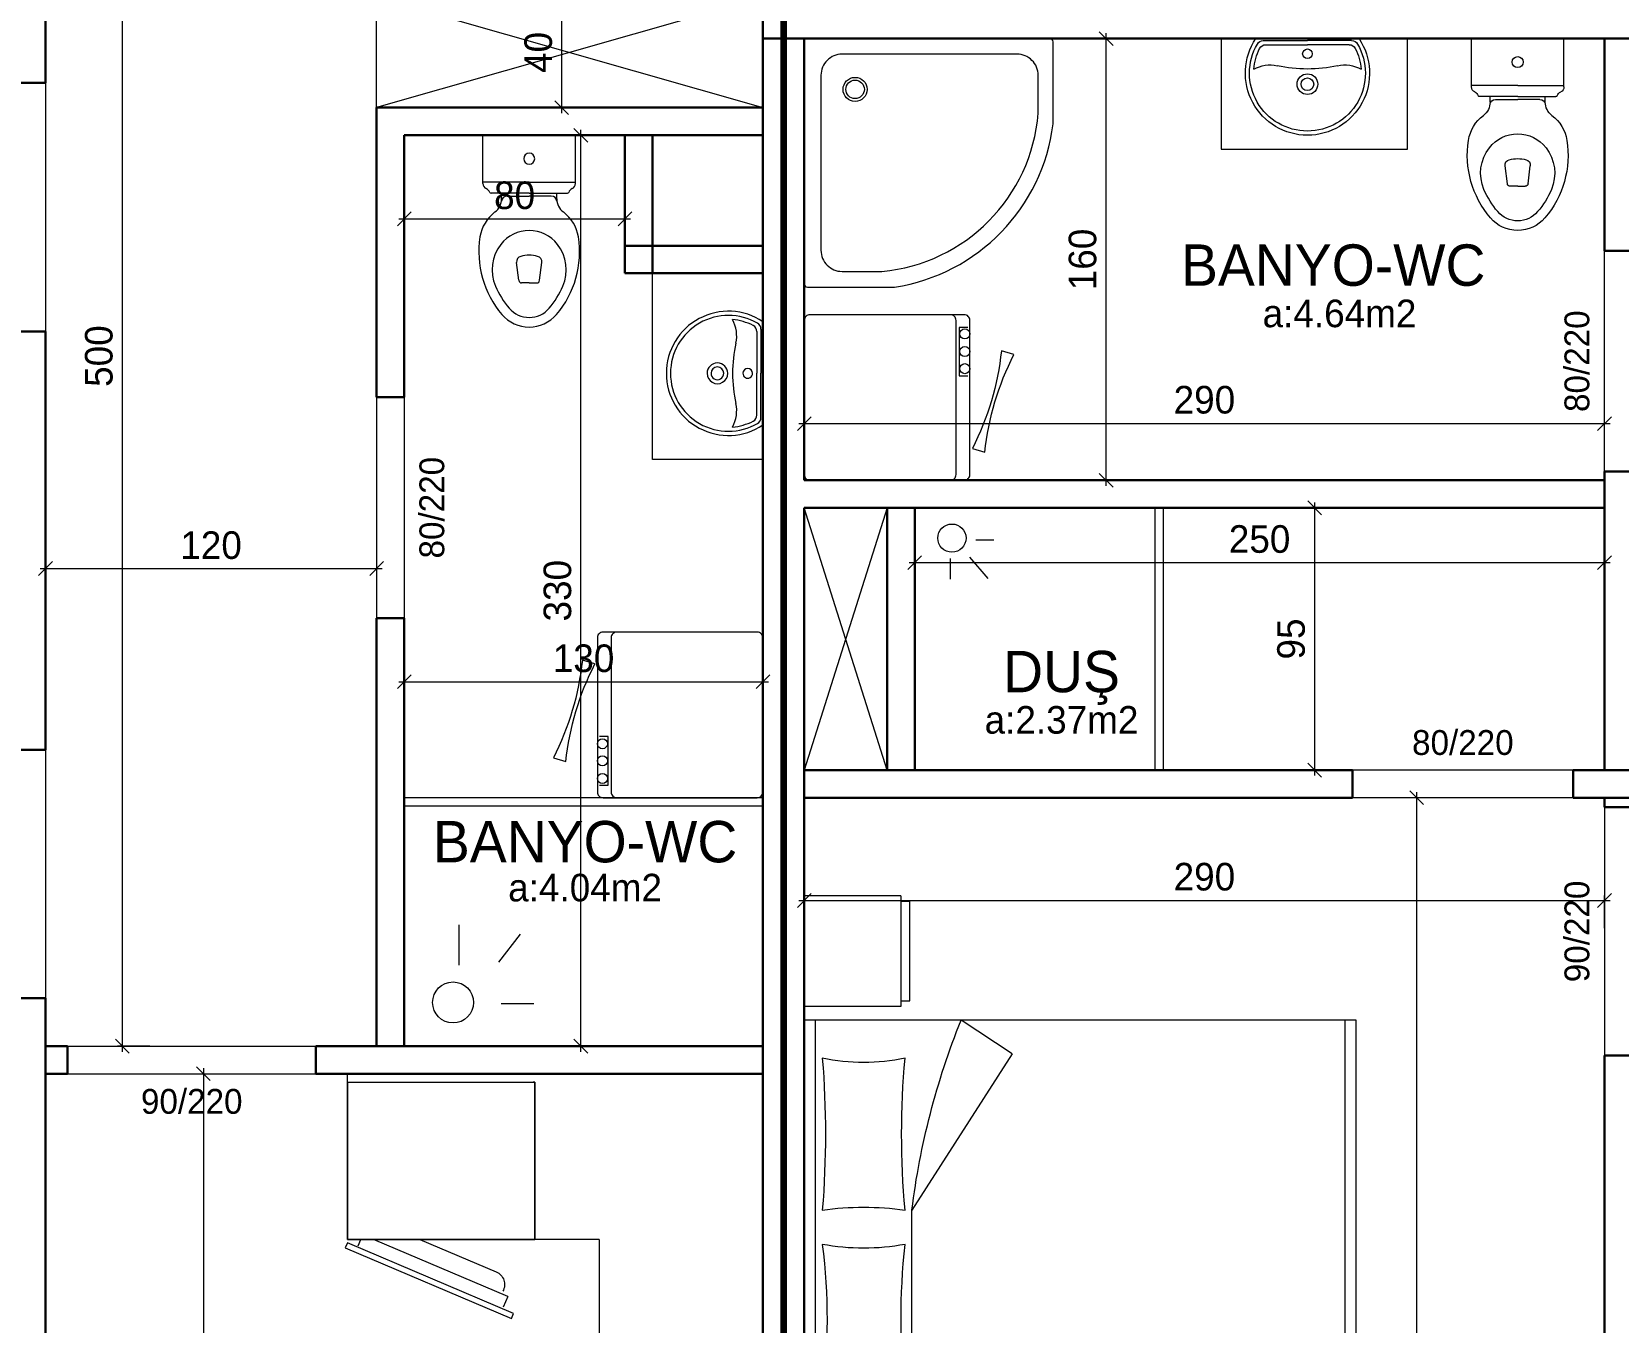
# Model space of a CAD drawing. Header units: centimetres. Extents: x 562865 to 1310255, y -148070 to 32737.
# Drawn here: x 621218 to 621793, y 17388 to 17856 of the extents above; entities that cross this region are included whole.
import ezdxf
from ezdxf.enums import TextEntityAlignment as Align

# ---------------------------------------------------------------- set-up
doc = ezdxf.new("R2010")
doc.units = ezdxf.units.CM
doc.header["$LTSCALE"] = 2.5
doc.layers.get('0').update_dxf_attribs({"color": 86})
for name, color, linetype in [('alan', 7, 'Continuous'), ('kapi-yazi', 7, 'Continuous'), ('mahal', 7, 'Continuous')]:
    doc.layers.add(name, color=color, linetype=linetype)
for name, color, linetype, lineweight in [('DUVAR', 4, 'Continuous', 30), ('duvar-kesim', 7, 'Continuous', 0), ('iç ölçü', 106, 'Continuous', 18), ('kolon', 1, 'Continuous', 53)]:
    doc.layers.add(name, color=color, linetype=linetype, lineweight=lineweight)
doc.styles.add('PINAR', font='comic.ttf')
doc.dimstyles.new('TEMİZ ÖLÇÜ', dxfattribs={"dimtxt": 10, "dimasz": 5, "dimexe": 1.8, "dimexo": 0.625, "dimgap": 3, "dimtad": 1, "dimdec": 0, "dimrnd": 0.5, "dimzin": 1, "dimdsep": 46, "dimtxsty": 'PINAR', "dimblk": 'OBLIQUE', "dimcen": 0.9, "dimdle": 2, "dimclrd": 256, "dimclre": 256, "dimclrt": 7, "dimadec": 0, "dimazin": 0, "dimtfac": 1, "dimtdec": 0, "dimtofl": 0, "dimtmove": 2, "dimatfit": 2, "dimfxl": 10, "dimfxlon": 1, "dimlwd": -1, "dimlwe": -1, "dimarcsym": 0})

# ---------------------------------------------------------------- blocks, each defined once
blk = doc.blocks.new('_Oblique')
at = {"color": 0, "linetype": 'ByBlock', "lineweight": -2}
blk.add_line((-0.5, -0.5), (0.5, 0.5), dxfattribs=at)
blk = doc.blocks.new('*D1349')
at = {"layer": 'Defpoints', "color": 0}
for p in [(621269.08, 17478.01), (621274.34, 17090.3), (621280.15, 17090.3)]:
    blk.add_point(p, dxfattribs=at)
at = {"layer": 'iç ölçü'}
for p, q in [((621280.15, 17480.01), (621280.15, 17088.3)), ((621270.15, 17478.01), (621281.95, 17478.01)), ((621274.96, 17090.3), (621281.95, 17090.3))]:
    blk.add_line(p, q, dxfattribs=at)
at = {"layer": 'iç ölçü', "linetype": 'ByBlock', "xscale": 5, "yscale": 5, "zscale": 5}
for p, rotation in [((621280.15, 17478.01), 90), ((621280.15, 17090.3), 270)]:
    blk.add_blockref('_Oblique', p, dxfattribs=dict(at, rotation=rotation))
at = {"layer": 'iç ölçü', "color": 7, "insert": (621271.79, 17284.16), "char_height": 10, "attachment_point": 5, "rotation": 90, "style": 'PINAR'}
blk.add_mtext('388', dxfattribs=at)
blk = doc.blocks.new('*D1405')
at = {"layer": 'Defpoints', "color": 0}
for p in [(621342.96, 17772.78), (621222.96, 17672.78), (621342.96, 17661.05)]:
    blk.add_point(p, dxfattribs=at)
at = {"layer": 'iç ölçü'}
for p, q in [((621222.96, 17671.05), (621222.96, 17659.25)), ((621342.96, 17671.05), (621342.96, 17659.25)), ((621220.96, 17661.05), (621344.96, 17661.05))]:
    blk.add_line(p, q, dxfattribs=at)
at = {"layer": 'iç ölçü', "linetype": 'ByBlock', "xscale": 5, "yscale": 5, "zscale": 5, "rotation": 180}
blk.add_blockref('_Oblique', (621222.96, 17661.05), dxfattribs=at)
at = {"layer": 'iç ölçü', "linetype": 'ByBlock', "xscale": 5, "yscale": 5, "zscale": 5}
blk.add_blockref('_Oblique', (621342.96, 17661.05), dxfattribs=at)
at = {"layer": 'iç ölçü', "color": 7, "insert": (621282.96, 17669.45), "char_height": 10, "attachment_point": 5, "style": 'PINAR'}
blk.add_mtext('120', dxfattribs=at)
blk = doc.blocks.new('*D1352')
at = {"layer": 'Defpoints', "color": 0}
for p in [(621404.59, 17818.01), (621416.95, 17818.01), (621404.59, 17488.01)]:
    blk.add_point(p, dxfattribs=at)
at = {"layer": 'iç ölçü'}
for p, q in [((621416.95, 17486.01), (621416.95, 17820.01)), ((621406.95, 17818.01), (621418.75, 17818.01)), ((621406.95, 17488.01), (621418.75, 17488.01))]:
    blk.add_line(p, q, dxfattribs=at)
at = {"layer": 'iç ölçü', "linetype": 'ByBlock', "xscale": 5, "yscale": 5, "zscale": 5}
for p, rotation in [((621416.95, 17818.01), 90), ((621416.95, 17488.01), 270)]:
    blk.add_blockref('_Oblique', p, dxfattribs=dict(at, rotation=rotation))
at = {"layer": 'iç ölçü', "color": 7, "insert": (621408.53, 17653.01), "char_height": 10, "attachment_point": 5, "rotation": 90, "style": 'PINAR'}
blk.add_mtext('330', dxfattribs=at)
blk = doc.blocks.new('*D1353')
at = {"layer": 'Defpoints', "color": 0}
for p in [(621352.96, 17621.96), (621482.96, 17621.96), (621482.96, 17620.04)]:
    blk.add_point(p, dxfattribs=at)
at = {"layer": 'iç ölçü'}
for p, q in [((621350.96, 17620.04), (621484.96, 17620.04)), ((621352.96, 17621.34), (621352.96, 17618.24)), ((621482.96, 17621.34), (621482.96, 17618.24))]:
    blk.add_line(p, q, dxfattribs=at)
at = {"layer": 'iç ölçü', "linetype": 'ByBlock', "xscale": 5, "yscale": 5, "zscale": 5, "rotation": 180}
blk.add_blockref('_Oblique', (621352.96, 17620.04), dxfattribs=at)
at = {"layer": 'iç ölçü', "linetype": 'ByBlock', "xscale": 5, "yscale": 5, "zscale": 5}
blk.add_blockref('_Oblique', (621482.96, 17620.04), dxfattribs=at)
at = {"layer": 'iç ölçü', "color": 7, "insert": (621417.96, 17628.47), "char_height": 10, "attachment_point": 5, "style": 'PINAR'}
blk.add_mtext('130', dxfattribs=at)
blk = doc.blocks.new('*D1354')
at = {"layer": 'Defpoints', "color": 0}
for p in [(621352.96, 17786.07), (621432.96, 17787.75), (621432.96, 17786.07)]:
    blk.add_point(p, dxfattribs=at)
at = {"layer": 'iç ölçü'}
for p, q in [((621350.96, 17787.75), (621434.96, 17787.75)), ((621352.96, 17786.69), (621352.96, 17789.55)), ((621432.96, 17786.69), (621432.96, 17789.55))]:
    blk.add_line(p, q, dxfattribs=at)
at = {"layer": 'iç ölçü', "linetype": 'ByBlock', "xscale": 5, "yscale": 5, "zscale": 5, "rotation": 180}
blk.add_blockref('_Oblique', (621352.96, 17787.75), dxfattribs=at)
at = {"layer": 'iç ölçü', "linetype": 'ByBlock', "xscale": 5, "yscale": 5, "zscale": 5}
blk.add_blockref('_Oblique', (621432.96, 17787.75), dxfattribs=at)
at = {"layer": 'iç ölçü', "color": 7, "insert": (621392.96, 17796.19), "char_height": 10, "attachment_point": 5, "style": 'PINAR'}
blk.add_mtext('80', dxfattribs=at)
blk = doc.blocks.new('*D1413')
at = {"layer": 'Defpoints', "color": 0}
for p in [(621787.96, 17540.76), (621497.96, 17535.49), (621787.96, 17465.49)]:
    blk.add_point(p, dxfattribs=at)
at = {"layer": 'iç ölçü'}
for p, q in [((621495.96, 17540.76), (621789.96, 17540.76)), ((621497.96, 17536.12), (621497.96, 17542.56)), ((621787.96, 17530.76), (621787.96, 17542.56))]:
    blk.add_line(p, q, dxfattribs=at)
at = {"layer": 'iç ölçü', "linetype": 'ByBlock', "xscale": 5, "yscale": 5, "zscale": 5, "rotation": 180}
blk.add_blockref('_Oblique', (621497.96, 17540.76), dxfattribs=at)
at = {"layer": 'iç ölçü', "linetype": 'ByBlock', "xscale": 5, "yscale": 5, "zscale": 5}
blk.add_blockref('_Oblique', (621787.96, 17540.76), dxfattribs=at)
at = {"layer": 'iç ölçü', "color": 7, "insert": (621642.96, 17549.34), "char_height": 10, "attachment_point": 5, "style": 'PINAR'}
blk.add_mtext('290', dxfattribs=at)
blk = doc.blocks.new('*D1414')
at = {"layer": 'Defpoints', "color": 0}
for p in [(621734.62, 17578.01), (621719.86, 17090.3), (621734.62, 17090.3)]:
    blk.add_point(p, dxfattribs=at)
at = {"layer": 'iç ölçü'}
for p, q in [((621729.86, 17578.01), (621718.06, 17578.01)), ((621719.86, 17580.01), (621719.86, 17088.3)), ((621729.86, 17090.3), (621718.06, 17090.3))]:
    blk.add_line(p, q, dxfattribs=at)
at = {"layer": 'iç ölçü', "linetype": 'ByBlock', "xscale": 5, "yscale": 5, "zscale": 5}
for p, rotation in [((621719.86, 17578.01), 90), ((621719.86, 17090.3), 270)]:
    blk.add_blockref('_Oblique', p, dxfattribs=dict(at, rotation=rotation))
at = {"layer": 'iç ölçü', "color": 7, "insert": (621711.4, 17334.16), "char_height": 10, "attachment_point": 5, "rotation": 90, "style": 'PINAR'}
blk.add_mtext('488', dxfattribs=at)
blk = doc.blocks.new('*D1420')
at = {"layer": 'Defpoints', "color": 0}
for p in [(621682.95, 17683.01), (621696.34, 17683.01), (621696.34, 17588.01)]:
    blk.add_point(p, dxfattribs=at)
at = {"layer": 'iç ölçü'}
for p, q in [((621692.95, 17683.01), (621681.15, 17683.01)), ((621682.95, 17586.01), (621682.95, 17685.01)), ((621692.95, 17588.01), (621681.15, 17588.01))]:
    blk.add_line(p, q, dxfattribs=at)
at = {"layer": 'iç ölçü', "linetype": 'ByBlock', "xscale": 5, "yscale": 5, "zscale": 5}
for p, rotation in [((621682.95, 17683.01), 90), ((621682.95, 17588.01), 270)]:
    blk.add_blockref('_Oblique', p, dxfattribs=dict(at, rotation=rotation))
at = {"layer": 'iç ölçü', "color": 7, "insert": (621674.41, 17635.51), "char_height": 10, "attachment_point": 5, "rotation": 90, "style": 'PINAR'}
blk.add_mtext('95', dxfattribs=at)
blk = doc.blocks.new('*D1421')
at = {"layer": 'Defpoints', "color": 0}
for p in [(621537.96, 17661.58), (621787.96, 17663.2), (621787.96, 17661.58)]:
    blk.add_point(p, dxfattribs=at)
at = {"layer": 'iç ölçü'}
for p, q in [((621537.96, 17662.2), (621537.96, 17665)), ((621787.96, 17662.2), (621787.96, 17665)), ((621535.96, 17663.2), (621789.96, 17663.2))]:
    blk.add_line(p, q, dxfattribs=at)
at = {"layer": 'iç ölçü', "linetype": 'ByBlock', "xscale": 5, "yscale": 5, "zscale": 5, "rotation": 180}
blk.add_blockref('_Oblique', (621537.96, 17663.2), dxfattribs=at)
at = {"layer": 'iç ölçü', "linetype": 'ByBlock', "xscale": 5, "yscale": 5, "zscale": 5}
blk.add_blockref('_Oblique', (621787.96, 17663.2), dxfattribs=at)
at = {"layer": 'iç ölçü', "color": 7, "insert": (621662.96, 17671.67), "char_height": 10, "attachment_point": 5, "style": 'PINAR'}
blk.add_mtext('250', dxfattribs=at)
blk = doc.blocks.new('*D1357')
at = {"layer": 'Defpoints', "color": 0}
for p in [(621607.37, 17853.01), (621622.29, 17853.01), (621622.29, 17693.01)]:
    blk.add_point(p, dxfattribs=at)
at = {"layer": 'iç ölçü'}
for p, q in [((621607.37, 17691.01), (621607.37, 17855.01)), ((621617.37, 17853.01), (621605.57, 17853.01)), ((621617.37, 17693.01), (621605.57, 17693.01))]:
    blk.add_line(p, q, dxfattribs=at)
at = {"layer": 'iç ölçü', "linetype": 'ByBlock', "xscale": 5, "yscale": 5, "zscale": 5}
for p, rotation in [((621607.37, 17853.01), 90), ((621607.37, 17693.01), 270)]:
    blk.add_blockref('_Oblique', p, dxfattribs=dict(at, rotation=rotation))
at = {"layer": 'iç ölçü', "color": 7, "insert": (621598.85, 17773.01), "char_height": 10, "attachment_point": 5, "rotation": 90, "style": 'PINAR'}
blk.add_mtext('160', dxfattribs=at)
blk = doc.blocks.new('*D1358')
at = {"layer": 'Defpoints', "color": 0}
for p in [(621497.96, 17716.1), (621787.96, 17713.55), (621787.96, 17712.48)]:
    blk.add_point(p, dxfattribs=at)
at = {"layer": 'iç ölçü'}
for p, q in [((621495.96, 17713.55), (621789.96, 17713.55)), ((621497.96, 17715.48), (621497.96, 17711.75)), ((621787.96, 17713.11), (621787.96, 17715.35))]:
    blk.add_line(p, q, dxfattribs=at)
at = {"layer": 'iç ölçü', "linetype": 'ByBlock', "xscale": 5, "yscale": 5, "zscale": 5, "rotation": 180}
blk.add_blockref('_Oblique', (621497.96, 17713.55), dxfattribs=at)
at = {"layer": 'iç ölçü', "linetype": 'ByBlock', "xscale": 5, "yscale": 5, "zscale": 5}
blk.add_blockref('_Oblique', (621787.96, 17713.55), dxfattribs=at)
at = {"layer": 'iç ölçü', "color": 7, "insert": (621642.96, 17722.13), "char_height": 10, "attachment_point": 5, "style": 'PINAR'}
blk.add_mtext('290', dxfattribs=at)
blk = doc.blocks.new('*D1359')
at = {"layer": 'Defpoints', "color": 0}
for p in [(621397.91, 17868.01), (621397.91, 17828.01), (621409.99, 17828.01)]:
    blk.add_point(p, dxfattribs=at)
at = {"layer": 'iç ölçü'}
for p, q in [((621399.99, 17868.01), (621411.79, 17868.01)), ((621409.99, 17870.01), (621409.99, 17826.01)), ((621399.99, 17828.01), (621411.79, 17828.01))]:
    blk.add_line(p, q, dxfattribs=at)
at = {"layer": 'iç ölçü', "linetype": 'ByBlock', "xscale": 5, "yscale": 5, "zscale": 5}
for p, rotation in [((621409.99, 17868.01), 90), ((621409.99, 17828.01), 270)]:
    blk.add_blockref('_Oblique', p, dxfattribs=dict(at, rotation=rotation))
at = {"layer": 'iç ölçü', "color": 7, "insert": (621401.58, 17848.01), "char_height": 10, "attachment_point": 5, "rotation": 90, "style": 'PINAR'}
blk.add_mtext('40', dxfattribs=at)
blk = doc.blocks.new('C.Mak')
at = {"color": 8}
for p, q in [((25.69, -56.11), (8.15, -56.11)), ((8.15, -56.11), (8.15, -59.29)), ((25.69, -59.29), (25.69, -56.11))]:
    blk.add_line(p, q, dxfattribs=at)
blk.add_lwpolyline([(-27.67, 0, 0.414214), (-29.72, -2.05), (-29.72, -57.95, 0.414214), (-27.67, -60), (28.23, -60, 0.414214), (30.28, -57.95), (30.28, -2.05, 0.414214), (28.23, 0)], format="xyb", close=True)
blk.add_lwpolyline([(-29.72, -52.95, 0.414214), (-27.67, -55), (28.23, -55, 0.414214), (30.28, -52.95)], format="xyb")
blk.add_lwpolyline([(15.87, -75.96), (17.21, -71.43, -0.091234), (-18.18, -60.91), (-19.53, -65.44, -0.091234)], format="xyb", close=True, dxfattribs=at)
for centre in [(10.72, -58.18), (16.92, -58.18), (23.32, -58.18)]:
    blk.add_circle(centre, 1.82, dxfattribs=at)
blk = doc.blocks.new('Klozet-1')
for p, q in [((16.75, 0), (-16.75, 0)), ((16.75, -17.5), (16.75, 0)), ((-16.75, -17.5), (-16.75, 0)), ((0, -17), (-16.75, -17)), ((0, -17), (16.75, -17)), ((0, -21), (-13.8398, -21)), ((-10, -23), (-10, -21)), ((-8.0157, -22.0272), (0, -22.0272)), ((0, -21), (13.8397, -21)), ((8.0156, -22.0272), (0, -22.0272)), ((10, -23), (10, -21)), ((-3.7475, -52.5499), (-4.5772, -46.068)), ((3.7475, -52.5499), (4.5771, -46.068)), ((0, -53.5), (-2.7488, -53.5)), ((0, -53.5), (2.7487, -53.5))]:
    blk.add_line(p, q)
for centre, radius, start, end in [((0, -8.5), 2, 90, 270), ((0, -8.5), 2, 270, 90), ((-14.75, -17.5), 2, 180, 245.214224), ((-16.6366, -21.5854), 2.5, 21.212156, 65.214224), ((-13.8398, -20.5), 0.5, 201.212156, 270), ((-16, -23), 6, 306.869898, 0), ((-8.0157, -24.0272), 2, 90, 176.416678), ((8.0156, -24.0272), 2, 3.583322, 90), ((16, -23), 6, 180, 233.130102), ((13.8397, -20.5), 0.5, 270, 338.787844), ((16.6365, -21.5854), 2.5, 114.785776, 158.787844), ((14.75, -17.5), 2, 294.785776, 0), ((-4, -39), 14, 126.869898, 171.135952), ((4, -39), 14, 8.864048, 53.130102), ((0, -47.5), 13, 90, 142.16423), ((0, -47.5), 13, 37.83577, 90), ((16.7492, -42.2359), 35, 171.135952, 220.418686), ((1.5795, -48.7268), 15, 142.16423, 203.165473), ((-16.7492, -42.2359), 35, 319.581314, 8.864048), ((-1.5796, -48.7268), 15, 336.834527, 37.83577), ((-2.5933, -45.8141), 2, 103.10266, 187.293703), ((0.8071, -60.4236), 17, 92.721352, 103.10266), ((-0.8072, -60.4236), 17, 76.89734, 87.278648), ((2.5933, -45.8141), 2, 352.706297, 76.89734), ((16.7492, -42.2359), 31.5, 203.165473, 220.418686), ((-2.7488, -52.5), 1, 182.862405, 270), ((2.7487, -52.5), 1, 270, 357.137595), ((-16.7492, -42.2359), 31.5, 319.581314, 336.834527), ((0, -56.5), 9.5, 220.418686, 270), ((0, -56.5), 9.5, 270, 319.581314), ((0, -56.5), 13, 220.418686, 270), ((0, -56.5), 13, 270, 319.581314)]:
    blk.add_arc(centre, radius, start, end)
blk = doc.blocks.new('Lav-1')
for p, q in [((-18.7083, 0), (18.7083, 0)), ((-15.105, -2.2), (0, -2.2)), ((15.105, -2.2), (0, -2.2))]:
    blk.add_line(p, q)
at = {"color": 8}
for p in [(-15.9925, -0.7), (15.9925, -0.7)]:
    blk.add_line(p, (0, -0.7), dxfattribs=at)
for centre, radius, start, end in [((0, -12.5), 22.5, 146.251011, 270), ((0, -12.5), 22.5, 270, 33.748989), ((0, -12.5), 19.5, 152.688782, 175.764074), ((-15.105, -4.7), 2.5, 90, 152.688782), ((15.105, -4.7), 2.5, 27.311218, 90), ((0, -12.5), 19.5, 4.235926, 27.311218), ((-13.5377, -21.504), 12, 77.387843, 119.499625), ((0, 39), 50, 257.387843, 270), ((0, 39), 50, 270, 282.612157), ((13.5377, -21.504), 12, 60.500375, 102.612157)]:
    blk.add_arc(centre, radius, start, end)
for centre, radius, start, end in [((0, -12.5), 21, 149.821029, 270), ((-15.9925, -3.2), 2.5, 90, 149.821029), ((0, -5.5), 1.75, 90, 270), ((0, -12.5), 21, 270, 30.178971), ((0, -5.5), 1.75, 270, 90), ((15.9925, -3.2), 2.5, 30.178971, 90), ((0, -16.5), 3.75, 90, 270), ((0, -16.5), 2.3, 90, 270), ((0, -16.5), 3.75, 270, 90), ((0, -16.5), 2.3, 270, 90)]:
    blk.add_arc(centre, radius, start, end, dxfattribs=at)
blk = doc.blocks.new('*D1428')
at = {"layer": 'Defpoints', "color": 0}
for p in [(621250.8, 17988.01), (621356.5, 17988.01), (621342.96, 17488.01)]:
    blk.add_point(p, dxfattribs=at)
at = {"layer": 'iç ölçü'}
for p, q in [((621260.8, 17988.01), (621249, 17988.01)), ((621250.8, 17486.01), (621250.8, 17990.01)), ((621260.8, 17488.01), (621249, 17488.01))]:
    blk.add_line(p, q, dxfattribs=at)
at = {"layer": 'iç ölçü', "linetype": 'ByBlock', "xscale": 5, "yscale": 5, "zscale": 5}
for p, rotation in [((621250.8, 17988.01), 90), ((621250.8, 17488.01), 270)]:
    blk.add_blockref('_Oblique', p, dxfattribs=dict(at, rotation=rotation))
at = {"layer": 'iç ölçü', "color": 7, "insert": (621242.32, 17738.01), "char_height": 10, "attachment_point": 5, "rotation": 90, "style": 'PINAR'}
blk.add_mtext('500', dxfattribs=at)
blk = doc.blocks.new('Buzdlb')
at = {"linetype": 'Continuous'}
for p, q in [((-33.99, -61), (-33.99, -4.04)), ((-33.99, -4.04), (-33.99, -61)), ((28.3, -1), (-28.3, -1)), ((34.01, -4.04), (34.01, -61)), ((-33.29, -61), (-33.99, -61)), ((-33.99, -61), (-33.29, -61)), ((34.01, -61), (-33.29, -61)), ((34.79, -64.1), (-25.43, -89.69))]:
    blk.add_line(p, q, dxfattribs=at)
blk.add_line((-33.99, -61), (34.01, -61))
at = {"color": 8, "linetype": 'Continuous'}
for p, q in [((-26.21, -87.87), (34.01, -62.27)), ((-24.1, -81.65), (24.5, -61)), ((7.7, -61), (-19.95, -72.75)), ((30.09, -63.29), (29.12, -61)), ((34.01, -62.27), (34.79, -64.1)), ((-24.1, -81.65), (-22.42, -85.6)), ((-25.43, -89.69), (-26.21, -87.87))]:
    blk.add_line(p, q, dxfattribs=at)
at = {"linetype": 'Continuous'}
blk.add_lwpolyline([(34.01, -4.04), (-33.29, -4.04), (-33.99, -4.04), (-33.29, -4.04)], dxfattribs=at)
at = {"color": 8, "linetype": 'Continuous'}
blk.add_arc((-17.99, -77.35), 5, 113.02175, 209.58833, dxfattribs=at)
blk = doc.blocks.new('A$C5B622B99')
for p, q in [((0, 200), (40, 200)), ((0, 165), (0, 200)), ((40, 165), (40, 200)), ((45, 143.16), (45, 196)), ((195, 161), (195, 196)), ((205, 200), (283, 200)), ((205, 160), (205, 200)), ((283, 160), (283, 200)), ((0, 165), (40, 165)), ((205, 160), (283, 160)), ((45, 0), (45, 4)), ((194.99, 4), (195, 0)), ((195, 0), (45, 0))]:
    blk.add_line(p, q)
at = {"color": 42}
for p, q in [((2, 161.8), (2, 165)), ((38, 161.8), (2, 161.8)), ((38, 165), (38, 161.8)), ((57.14, 124.69), (113.77, 161)), ((194.99, 161), (113.77, 161)), ((194.99, 161), (194.99, 4)), ((224, 160), (224, 140)), ((264, 160), (264, 140)), ((57.14, 124.69), (45, 143.15)), ((45, 4), (45, 143.15)), ((234, 134), (254, 134)), ((234, 130), (254, 130)), ((195, 4), (45, 4))]:
    blk.add_line(p, q, dxfattribs=at)
blk.add_lwpolyline([(45, 200), (195, 200), (195, 196), (45, 196)], close=True)
for centre, radius, start, end in [((-12.22, 178.48), 72.55, 348.06799, 11.93201), ((86.27, 527.83), 335.48, 265.2981, 274.7019), ((224.43, 178.48), 111.68, 172.28082, 187.71918), ((153.73, 412.86), 221.09, 262.85499, 277.14501), ((44.71, 178.48), 82.89, 349.57411, 10.42589), ((317.08, 178.48), 136.67, 173.69908, 186.30092), ((86.27, -141.41), 306.13, 84.84604, 95.15396), ((153.73, -94.37), 259.31, 83.91241, 96.08759), ((194.99, 161), 0.005, 270, 0), ((45, 143.16), 0.005, 180, 292.0158)]:
    blk.add_arc(centre, radius, start, end)
for centre, radius, start, end in [((147.49, -110.3), 273.39, 97.08581, 112.0158), ((234, 144), 10, 180, 270), ((254, 144), 10, 270, 0), ((234, 140), 10, 180, 270), ((254, 140), 10, 270, 0)]:
    blk.add_arc(centre, radius, start, end, dxfattribs=at)
blk = doc.blocks.new('Dus-1')
for points in [[(90.17, -30.9), (90.17, -1.18, 0.414214), (88.99, 0), (0, 0)], [(0, 0), (0, -88.82, 0.414214), (1.18, -90), (32.74, -90)], [(84.75, -27.05), (84.75, -13.27, 0.414214), (77.1, -5.62), (13.68, -5.62, 0.414214), (6.03, -13.27), (6.03, -76.68, 0.414214), (13.68, -84.33), (28.13, -84.33)]]:
    blk.add_lwpolyline(points, format="xyb")
at = {"color": 8}
for radius in [4.36, 3.36]:
    blk.add_circle((18.4, -18.38), radius, dxfattribs=at)
for centre, radius, start, end in [((22.42, -22.07), 62.53, 275.23511, 355.43389), ((22.48, -22.58), 68.19, 278.64966, 352.99976)]:
    blk.add_arc(centre, radius, start, end)

msp = doc.modelspace()

# ---------------------------------------------------------------- linework, layer by layer
at = {"layer": 'DUVAR'}
for p, q in [((621222.96, 17988.01), (621222.96, 17836.96)), ((621482.96, 17877.86), (621482.96, 17853.01)), ((621872.96, 17853.01), (621482.96, 17853.01)), ((621482.96, 17853.01), (621482.96, 17075.3)), ((621497.96, 17853.01), (621497.96, 17693.01)), ((621787.96, 17853.01), (621787.96, 17776.16)), ((621222.96, 17836.96), (621212.96, 17836.96)), ((621482.96, 17828.01), (621342.96, 17828.01)), ((621342.96, 17828.01), (621342.96, 17723.09)), ((621482.96, 17818.01), (621352.96, 17818.01)), ((621352.96, 17818.01), (621352.96, 17723.09)), ((621432.96, 17818.01), (621432.96, 17768.01)), ((621442.96, 17818.01), (621442.96, 17768.01)), ((621482.96, 17778.01), (621432.96, 17778.01)), ((621797.96, 17776.16), (621787.96, 17776.16)), ((621482.96, 17768.01), (621432.96, 17768.01)), ((621222.96, 17746.96), (621212.96, 17746.96)), ((621222.96, 17746.96), (621222.96, 17595.35)), ((621342.96, 17723.09), (621352.96, 17723.09)), ((621787.96, 17693.01), (621497.96, 17693.01)), ((621787.96, 17696.16), (621787.96, 17588.01)), ((621797.96, 17696.16), (621787.96, 17696.16)), ((621787.96, 17683.01), (621497.96, 17683.01)), ((621497.96, 17683.01), (621497.96, 17075.3)), ((621527.96, 17683.01), (621527.96, 17588.01)), ((621537.96, 17683.01), (621537.96, 17588.01)), ((621342.96, 17643.09), (621342.96, 17488.01)), ((621342.96, 17643.09), (621352.96, 17643.09)), ((621352.96, 17643.09), (621352.96, 17488.01)), ((621222.96, 17595.35), (621212.96, 17595.35)), ((621497.96, 17588.01), (621696.63, 17588.01)), ((621696.63, 17578.01), (621696.63, 17588.01)), ((621776.63, 17588.01), (621797.96, 17588.01)), ((621776.63, 17578.01), (621776.63, 17588.01)), ((621497.96, 17578.01), (621696.63, 17578.01)), ((621776.63, 17578.01), (621797.96, 17578.01)), ((621787.96, 17578.01), (621787.96, 17574.57)), ((621797.96, 17574.57), (621787.96, 17574.57)), ((621222.96, 17505.35), (621212.96, 17505.35)), ((621222.96, 17505.35), (621222.96, 17075.3)), ((621230.95, 17488.01), (621222.96, 17488.01)), ((621230.95, 17488.01), (621230.95, 17478.01)), ((621482.96, 17488.01), (621320.95, 17488.01)), ((621320.95, 17488.01), (621320.95, 17478.01)), ((621787.96, 17484.57), (621787.96, 17075.3)), ((621797.96, 17484.57), (621787.96, 17484.57)), ((621230.95, 17478.01), (621222.96, 17478.01)), ((621482.96, 17478.01), (621320.95, 17478.01))]:
    msp.add_line(p, q, dxfattribs=at)
at = {"layer": 'duvar-kesim'}
for p, q in [((621222.96, 17836.96), (621222.96, 17746.96)), ((621787.96, 17696.16), (621787.96, 17776.16)), ((621342.96, 17723.09), (621342.96, 17643.09)), ((621352.96, 17723.09), (621352.96, 17643.09)), ((621222.96, 17595.35), (621222.96, 17505.35)), ((621776.63, 17588.01), (621696.63, 17588.01)), ((621776.63, 17578.01), (621696.63, 17578.01)), ((621787.96, 17574.57), (621787.96, 17484.57)), ((621230.95, 17488.01), (621320.95, 17488.01)), ((621230.95, 17478.01), (621320.95, 17478.01))]:
    msp.add_line(p, q, dxfattribs=at)
at = {"layer": 'iç ölçü'}
for p, q in [((621342.96, 17828.01), (621342.96, 17868.01)), ((621342.96, 17868.01), (621482.96, 17828.01)), ((621482.96, 17868.01), (621342.96, 17828.01)), ((621527.96, 17588.01), (621497.96, 17683.01)), ((621527.96, 17683.01), (621497.96, 17588.01)), ((621624.96, 17683.01), (621624.96, 17588.01)), ((621627.96, 17683.01), (621627.96, 17588.01)), ((621560.11, 17671.43), (621566.61, 17671.43)), ((621550.88, 17664.63), (621550.88, 17657.16)), ((621557.77, 17665.21), (621564.48, 17657.45)), ((621482.96, 17578.01), (621352.96, 17578.01)), ((621482.96, 17575.01), (621352.96, 17575.01)), ((621372.82, 17517.31), (621372.82, 17531.96)), ((621387.29, 17518.48), (621395.11, 17528.64)), ((621388.07, 17503.44), (621399.99, 17503.44)), ((621332.34, 17418.01), (621332.34, 17478.01)), ((621423.66, 17418.01), (621332.34, 17418.01)), ((621423.66, 17418.01), (621423.66, 17090.3))]:
    msp.add_line(p, q, dxfattribs=at)
for points in [[(621716.56, 17813.01), (621716.56, 17853.01), (621649.05, 17853.01), (621649.05, 17813.01)], [(621442.96, 17768.01), (621482.96, 17768.01), (621482.96, 17700.5), (621442.96, 17700.5)]]:
    msp.add_lwpolyline(points, close=True, dxfattribs=at)
for centre, radius in [((621551.44, 17672.05), 5.12), ((621370.67, 17503.83), 7.43)]:
    msp.add_circle(centre, radius, dxfattribs=at)
at = {"layer": 'kolon', "color": 6, "lineweight": 100}
msp.add_line((621490.46, 17863.01), (621490.46, 17075.3), dxfattribs=at)

# ---------------------------------------------------------------- block references
at = {"layer": 'iç ölçü'}
for name, p in [('Dus-1', (621497.96, 17853.01)), ('Klozet-1', (621398.25, 17818.01))]:
    msp.add_blockref(name, p, dxfattribs=at)
at = {"layer": 'iç ölçü', "xscale": -1}
for name, p, rotation in [('Lav-1', (621680.31, 17853.01), 359.9999999933299), ('A$C5B622B99', (621697.96, 17542.41), 90)]:
    msp.add_blockref(name, p, dxfattribs=dict(at, rotation=rotation))
for name, p in [('Klozet-1', (621756.5, 17853.01)), ('Buzdlb', (621366.35, 17479.01))]:
    msp.add_blockref(name, p, dxfattribs=at)
at = {"layer": 'iç ölçü'}
for name, p, rotation in [('Lav-1', (621482.96, 17731.76), 270.0000000071652), ('C.Mak', (621497.96, 17722.73), 90), ('C.Mak', (621482.96, 17608.29), 270)]:
    msp.add_blockref(name, p, dxfattribs=dict(at, rotation=rotation))

# ---------------------------------------------------------------- texts
at = {"layer": 'alan', "style": 'PINAR'}
for s, p in [('a:4.64m2', (621691.93, 17748.47)), ('a:2.37m2', (621591.18, 17601.22)), ('a:4.04m2', (621418.51, 17540.45))]:
    msp.add_text(s, height=10, dxfattribs=at).set_placement(p, align=Align.CENTER)
at = {"layer": 'kapi-yazi', "style": 'PINAR'}
for s, rotation, p in [('80/220', 90, (621777.96, 17736.16)), ('80/220', 90, (621362.96, 17683.09)), ('80/220', 0, (621736.63, 17598.01)), ('90/220', 90, (621777.96, 17529.57))]:
    msp.add_text(s, height=9, rotation=rotation, dxfattribs=at).set_placement(p, align=Align.MIDDLE_CENTER)
msp.add_text('90/220', height=9, dxfattribs=at).set_placement((621275.95, 17468.01), align=Align.MIDDLE_CENTER)
at = {"layer": 'mahal', "style": 'PINAR'}
for s, p in [('BANYO-WC', (621689.65, 17763.47)), ('DUŞ', (621591.18, 17616.22)), ('BANYO-WC', (621418.51, 17554.59))]:
    msp.add_text(s, height=15, dxfattribs=at).set_placement(p, align=Align.CENTER)

# ---------------------------------------------------------------- dimensions: what is measured, and where the dimension line sits
at = {"layer": 'iç ölçü'}
for base, p1, p2, picture, middle in [((621250.8, 17988.01), (621342.96, 17488.01), (621356.5, 17988.01), '*D1428', (621242.32, 17738.01)), ((621409.99, 17828.01), (621397.91, 17868.01), (621397.91, 17828.01), '*D1359', (621401.58, 17848.01)), ((621607.37, 17853.01), (621622.29, 17693.01), (621622.29, 17853.01), '*D1357', (621598.85, 17773.01)), ((621416.95, 17818.01), (621404.59, 17488.01), (621404.59, 17818.01), '*D1352', (621408.53, 17653.01)), ((621682.95, 17683.01), (621696.34, 17588.01), (621696.34, 17683.01), '*D1420', (621674.41, 17635.51)), ((621719.86, 17090.3), (621734.62, 17578.01), (621734.62, 17090.3), '*D1414', (621711.4, 17334.16)), ((621280.15, 17090.3), (621269.08, 17478.01), (621274.34, 17090.3), '*D1349', (621271.79, 17284.16))]:
    dim = msp.add_linear_dim(base=base, p1=p1, p2=p2, angle=90, dimstyle='TEMİZ ÖLÇÜ', override={"dimarcsym": 1}, dxfattribs=at)
    dim.commit()
    dim.dimension.update_dxf_attribs({"geometry": picture, "text_midpoint": middle})
for base, p1, p2, picture, middle in [((621432.96, 17787.75), (621352.96, 17786.07), (621432.96, 17786.07), '*D1354', (621392.96, 17796.19)), ((621342.96, 17661.05), (621222.96, 17672.78), (621342.96, 17772.78), '*D1405', (621282.96, 17669.45)), ((621787.96, 17713.55), (621497.96, 17716.1), (621787.96, 17712.48), '*D1358', (621642.96, 17722.13)), ((621787.96, 17663.2), (621537.96, 17661.58), (621787.96, 17661.58), '*D1421', (621662.96, 17671.67)), ((621482.96, 17620.04), (621352.96, 17621.96), (621482.96, 17621.96), '*D1353', (621417.96, 17628.47)), ((621787.96, 17540.76), (621497.96, 17535.49), (621787.96, 17465.49), '*D1413', (621642.96, 17549.34))]:
    dim = msp.add_linear_dim(base=base, p1=p1, p2=p2, dimstyle='TEMİZ ÖLÇÜ', override={"dimarcsym": 1}, dxfattribs=at)
    dim.commit()
    dim.dimension.update_dxf_attribs({"geometry": picture, "text_midpoint": middle})

doc.saveas('drawing.dxf')
